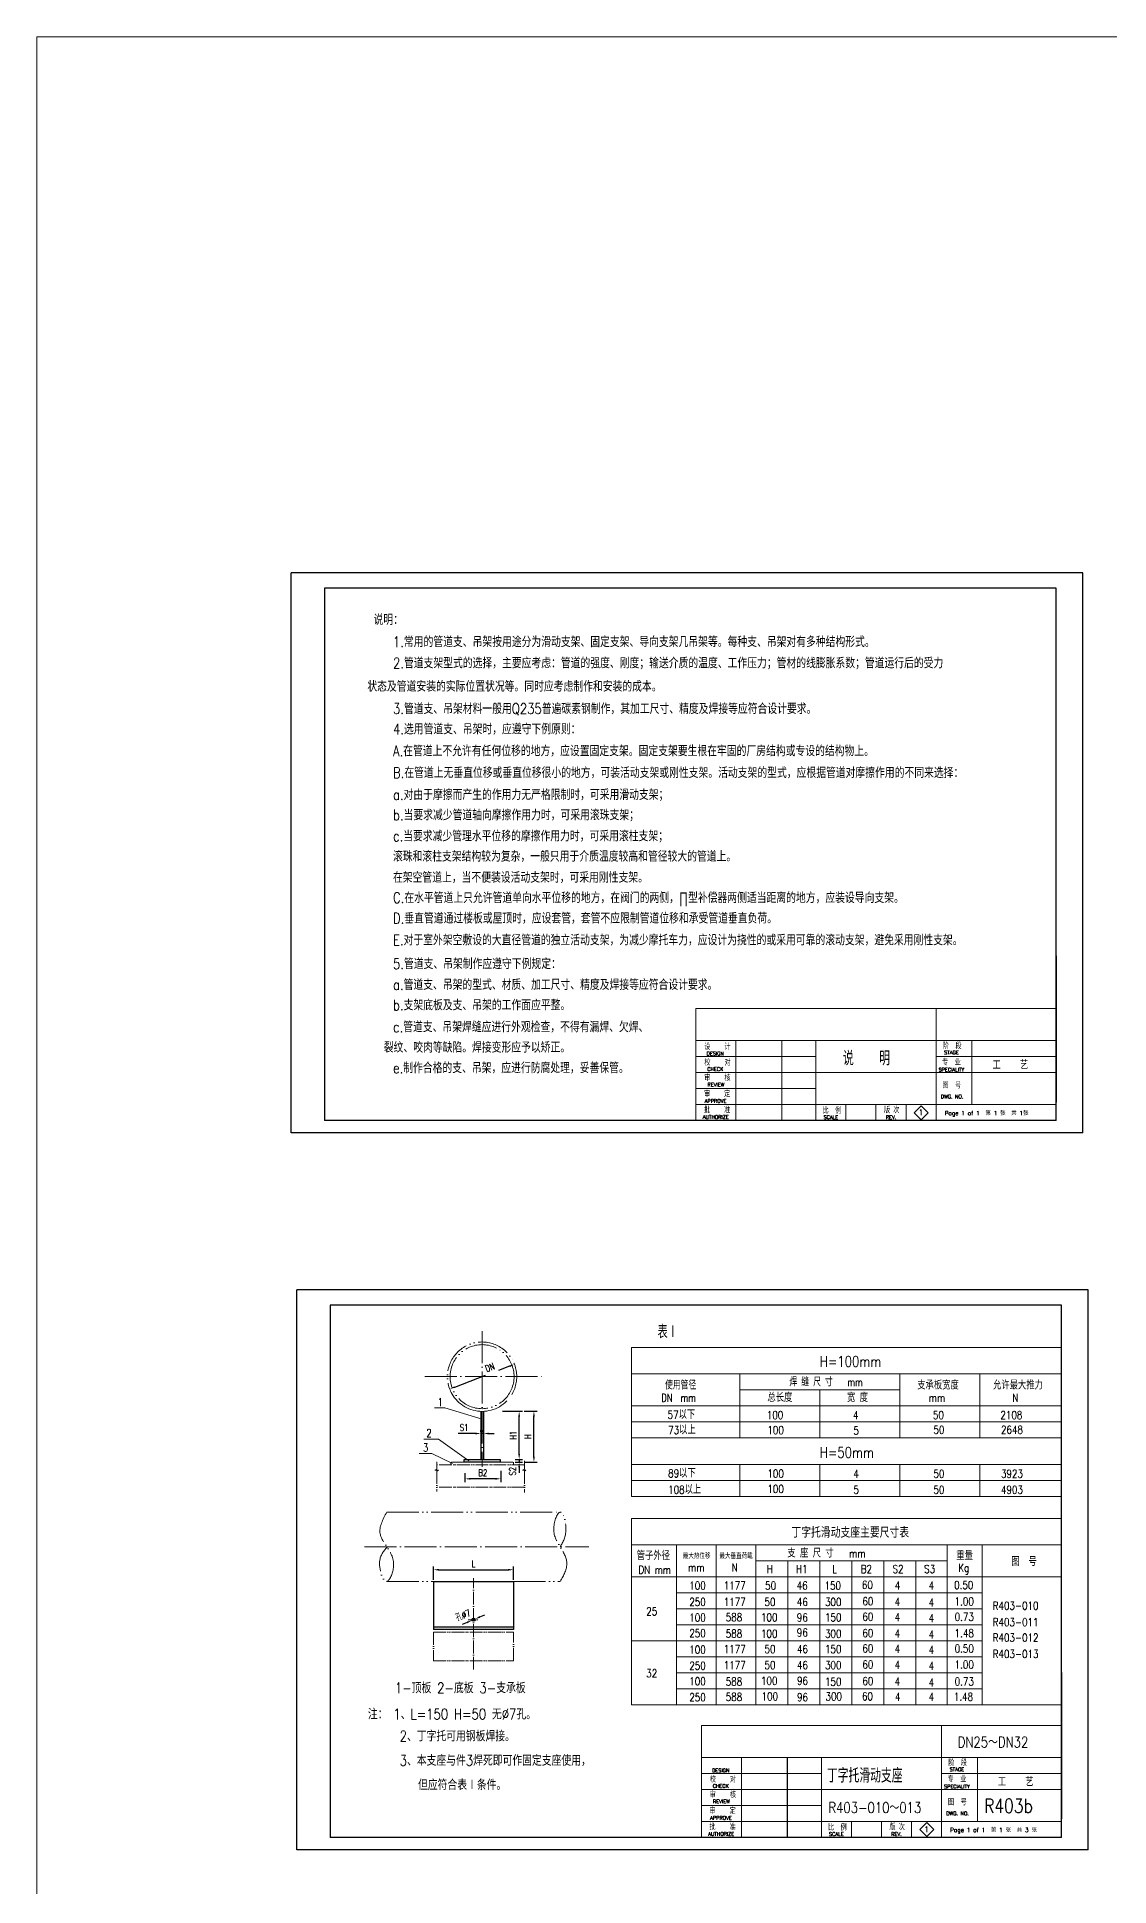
# Model space of a CAD drawing. Header units: millimetres. Extents: x 1954 to 4851, y 1164 to 2522.
# Drawn here: x 1954 to 2357, y 1828 to 2522 of the extents above; entities that cross this region are included whole.
import ezdxf
from ezdxf.enums import TextEntityAlignment as Align

# ---------------------------------------------------------------- set-up
doc = ezdxf.new("R2010")
doc.units = ezdxf.units.MM
doc.linetypes.add('ACAD_ISO04W100', pattern=[30, 24, -3, 0, -3])
doc.linetypes.add('ACAD_ISO05W100', pattern=[33, 24, -3, 0, -3, 0, -3])
for name, color, linetype in [('11', 7, 'Continuous'), ('5', 2, 'Continuous'), ('LAYER1', 7, 'Continuous'), ('R', 7, 'Continuous'), ('TK2', 5, 'Continuous'), ('TQ', 6, 'Continuous')]:
    doc.layers.add(name, color=color, linetype=linetype)
doc.styles.add('HZDX', font='romans.shx', dxfattribs={"width": 0.75, "bigfont": 'HZDX.shx'})
doc.styles.add('STK', font='romand', dxfattribs={"width": 0.9, "bigfont": 'stk'})
doc.dimstyles.new('ISO-25', dxfattribs={"dimtxt": 2.5, "dimasz": 2, "dimexe": 1.25, "dimexo": 0.625, "dimgap": 1, "dimtad": 1, "dimdsep": 46, "dimtxsty": 'HZDX', "dimcen": 2.5, "dimadec": 0, "dimazin": 0, "dimtfac": 1, "dimtmove": 0, "dimatfit": 3, "dimfxl": 1, "dimarcsym": 0})

# ---------------------------------------------------------------- blocks, each defined once
blk = doc.blocks.new('*D46')
at = {"layer": 'DEFPOINTS', "color": 0, "lineweight": 13}
for p in [(2120.76, 1997.91), (2120.76, 1997.91), (2121.76, 1997.91)]:
    blk.add_point(p, dxfattribs=at)
at = {"layer": 'R', "color": 0, "lineweight": -2}
for p, q in [((2118.76, 1997.91), (2112.26, 1997.91)), ((2120.76, 1998.53), (2120.76, 1999.16)), ((2121.76, 1997.91), (2120.76, 1997.91)), ((2121.76, 1998.53), (2121.76, 1999.16)), ((2123.76, 1997.91), (2125.76, 1997.91))]:
    blk.add_line(p, q, dxfattribs=at)
at = {"layer": 'R', "color": 0, "lineweight": 13}
for points in [[(2118.76, 1998.24), (2118.76, 1997.57), (2120.76, 1997.91)], [(2123.76, 1998.24), (2123.76, 1997.57), (2121.76, 1997.91)]]:
    blk.add_solid(points, dxfattribs=at)
at = {"layer": 'R', "color": 0, "lineweight": 13, "insert": (2114.51, 2000.16), "char_height": 2.5, "attachment_point": 5, "style": 'HZDX'}
blk.add_mtext('S1', dxfattribs=at)
blk = doc.blocks.new('*D45')
at = {"layer": 'DEFPOINTS', "color": 0, "lineweight": 13}
for p in [(2114.85, 1983.66), (2128.26, 1984.5), (2114.85, 1980.93)]:
    blk.add_point(p, dxfattribs=at)
at = {"layer": 'R', "color": 0, "lineweight": -2}
for p, q in [((2114.85, 1983.04), (2114.85, 1979.68)), ((2128.26, 1983.88), (2128.26, 1979.68)), ((2126.26, 1980.93), (2116.85, 1980.93))]:
    blk.add_line(p, q, dxfattribs=at)
at = {"layer": 'R', "color": 0, "lineweight": 13}
for points in [[(2116.85, 1981.26), (2116.85, 1980.6), (2114.85, 1980.93)], [(2126.26, 1981.26), (2126.26, 1980.6), (2128.26, 1980.93)]]:
    blk.add_solid(points, dxfattribs=at)
at = {"layer": 'R', "color": 0, "lineweight": 13, "insert": (2121.56, 1983.18), "char_height": 2.5, "attachment_point": 5, "style": 'HZDX'}
blk.add_mtext('B2', dxfattribs=at)
blk = doc.blocks.new('*D44')
at = {"layer": 'DEFPOINTS', "color": 0, "lineweight": 13}
for p in [(2133.42, 2023.83), (2109.11, 2014.63)]:
    blk.add_point(p, dxfattribs=at)
at = {"layer": 'R', "color": 0, "lineweight": -2}
for p, q in [((2110.98, 2015.34), (2122.58, 2019.73)), ((2131.55, 2023.12), (2127.38, 2021.54))]:
    blk.add_line(p, q, dxfattribs=at)
at = {"layer": 'R', "color": 0, "lineweight": 13}
for points in [[(2131.44, 2023.43), (2131.67, 2022.81), (2133.42, 2023.83)], [(2110.86, 2015.65), (2111.09, 2015.03), (2109.11, 2014.63)]]:
    blk.add_solid(points, dxfattribs=at)
at = {"layer": 'R', "color": 0, "lineweight": 13, "insert": (2124.2, 2022.69), "char_height": 2.5, "attachment_point": 5, "rotation": 20.71819, "style": 'HZDX'}
blk.add_mtext('DN', dxfattribs=at)
blk = doc.blocks.new('*D47')
at = {"layer": 'DEFPOINTS', "color": 0, "lineweight": 13}
for p in [(2133, 1988.23), (2133, 1987.23), (2135.18, 1987.23)]:
    blk.add_point(p, dxfattribs=at)
at = {"layer": 'R', "color": 0, "lineweight": -2}
for p, q in [((2135.18, 1990.23), (2135.18, 1992.23)), ((2133.62, 1988.23), (2136.43, 1988.23)), ((2133.62, 1987.23), (2136.43, 1987.23)), ((2135.18, 1988.23), (2135.18, 1987.23)), ((2135.18, 1985.23), (2135.18, 1983.23))]:
    blk.add_line(p, q, dxfattribs=at)
at = {"layer": 'R', "color": 0, "lineweight": 13}
for points in [[(2134.84, 1990.23), (2135.51, 1990.23), (2135.18, 1988.23)], [(2134.84, 1985.23), (2135.51, 1985.23), (2135.18, 1987.23)]]:
    blk.add_solid(points, dxfattribs=at)
at = {"layer": 'R', "color": 0, "lineweight": 13, "insert": (2132.69, 1983.76), "char_height": 2.5, "attachment_point": 5, "rotation": 90, "style": 'HZDX'}
blk.add_mtext('S2', dxfattribs=at)
blk = doc.blocks.new('*D48')
at = {"layer": 'DEFPOINTS', "color": 0, "lineweight": 13}
for p in [(2128.31, 2006.24), (2135.18, 2006.24), (2133, 1988.23)]:
    blk.add_point(p, dxfattribs=at)
at = {"layer": 'R', "color": 0, "lineweight": -2}
for p, q in [((2128.93, 2006.24), (2136.43, 2006.24)), ((2135.18, 1990.23), (2135.18, 2004.24)), ((2133.62, 1988.23), (2136.43, 1988.23))]:
    blk.add_line(p, q, dxfattribs=at)
at = {"layer": 'R', "color": 0, "lineweight": 13}
for points in [[(2134.84, 2004.24), (2135.51, 2004.24), (2135.18, 2006.24)], [(2134.84, 1990.23), (2135.51, 1990.23), (2135.18, 1988.23)]]:
    blk.add_solid(points, dxfattribs=at)
at = {"layer": 'R', "color": 0, "lineweight": 13, "insert": (2132.93, 1997.24), "char_height": 2.5, "attachment_point": 5, "rotation": 90, "style": 'HZDX'}
blk.add_mtext('H1', dxfattribs=at)
blk = doc.blocks.new('*D49')
at = {"layer": 'DEFPOINTS', "color": 0, "lineweight": 13}
for p in [(2136.43, 2006.24), (2140.72, 2006.24), (2136.43, 1987.23)]:
    blk.add_point(p, dxfattribs=at)
at = {"layer": 'R', "color": 0, "lineweight": -2}
for p, q in [((2137.05, 2006.24), (2141.97, 2006.24)), ((2140.72, 1989.23), (2140.72, 2004.24)), ((2137.05, 1987.23), (2141.97, 1987.23))]:
    blk.add_line(p, q, dxfattribs=at)
at = {"layer": 'R', "color": 0, "lineweight": 13}
for points in [[(2140.38, 2004.24), (2141.05, 2004.24), (2140.72, 2006.24)], [(2140.38, 1989.23), (2141.05, 1989.23), (2140.72, 1987.23)]]:
    blk.add_solid(points, dxfattribs=at)
at = {"layer": 'R', "color": 0, "lineweight": 13, "insert": (2138.47, 1996.74), "char_height": 2.5, "attachment_point": 5, "rotation": 90, "style": 'HZDX'}
blk.add_mtext('H', dxfattribs=at)
blk = doc.blocks.new('*D50')
at = {"layer": 'DEFPOINTS', "color": 0, "lineweight": 13}
for p in [(2103.05, 1942.44), (2133.05, 1946.83), (2133.05, 1942.44)]:
    blk.add_point(p, dxfattribs=at)
at = {"layer": 'R', "color": 0, "lineweight": -2}
for p, q in [((2103.05, 1943.06), (2103.05, 1948.08)), ((2105.05, 1946.83), (2131.05, 1946.83)), ((2133.05, 1943.06), (2133.05, 1948.08))]:
    blk.add_line(p, q, dxfattribs=at)
at = {"layer": 'R', "color": 0, "lineweight": 13}
for points in [[(2105.05, 1947.16), (2105.05, 1946.5), (2103.05, 1946.83)], [(2131.05, 1947.16), (2131.05, 1946.5), (2133.05, 1946.83)]]:
    blk.add_solid(points, dxfattribs=at)
at = {"layer": 'R', "color": 0, "lineweight": 13, "insert": (2118.05, 1949.08), "char_height": 2.5, "attachment_point": 5, "style": 'HZDX'}
blk.add_mtext('L', dxfattribs=at)
blk = doc.blocks.new('*D51')
at = {"layer": 'DEFPOINTS', "color": 0, "lineweight": 13}
for p in [(2117.5, 1927.87), (2118.6, 1928.34)]:
    blk.add_point(p, dxfattribs=at)
at = {"layer": 'R', "color": 0, "lineweight": -2}
for p, q in [((2117.5, 1927.87), (2118.6, 1928.34)), ((2120.44, 1929.13), (2122.28, 1929.92)), ((2115.66, 1927.08), (2113.82, 1926.3))]:
    blk.add_line(p, q, dxfattribs=at)
at = {"layer": 'R', "color": 0, "lineweight": 13}
for points in [[(2115.53, 1927.39), (2115.79, 1926.78), (2117.5, 1927.87)], [(2120.31, 1929.44), (2120.57, 1928.82), (2118.6, 1928.34)]]:
    blk.add_solid(points, dxfattribs=at)
at = {"layer": 'R', "color": 0, "lineweight": 13, "insert": (2114.12, 1929.7), "char_height": 2.5, "attachment_point": 5, "rotation": 23.14867, "style": 'HZDX'}
blk.add_mtext('孔%%C7', dxfattribs=at)

msp = doc.modelspace()

# ---------------------------------------------------------------- linework, layer by layer
at = {"layer": '5', "lineweight": 18}
for p, q in [((2201.518, 2157.296, 3.698), (2201.51, 2115.255, 3.698)), ((2336.651, 2157.296, 3.698), (2201.518, 2157.296, 3.698)), ((2203.566, 1888.491, 3.698), (2203.559, 1846.45, 3.698)), ((2338.699, 1888.491, 3.698), (2203.566, 1888.491, 3.698))]:
    msp.add_line(p, q, dxfattribs=at)
at = {"layer": 'LAYER1'}
for p, q in [((2336.651, 2177.056, 3.698), (2336.651, 2122.207, 3.698)), ((2336.651, 2115.255, 3.698), (2186.103, 2115.255, 3.698)), ((2338.699, 1908.251, 3.698), (2338.699, 1853.402, 3.698)), ((2235.848, 1846.45, 3.698), (2235.848, 1876.479, 3.698)), ((2338.699, 1846.45, 3.698), (2188.152, 1846.45, 3.698))]:
    msp.add_line(p, q, dxfattribs=at)
at = {"layer": 'LAYER1', "lineweight": 18}
for p, q in [((2216.533, 2115.255, 3.698), (2216.533, 2145.284, 3.698)), ((2233.8, 2115.255, 3.698), (2233.8, 2145.284, 3.698)), ((2305.059, 2121.26, 3.698), (2305.059, 2145.284, 3.698)), ((2336.651, 2139.278, 3.698), (2291.604, 2139.278, 3.698)), ((2311.126, 2133.272, 3.698), (2201.513, 2133.272, 3.698)), ((2336.651, 2133.272, 3.698), (2311.126, 2133.272, 3.698)), ((2246.558, 2127.266, 3.698), (2201.512, 2127.266, 3.698)), ((2311.126, 2121.26, 3.698), (2201.511, 2121.26, 3.698)), ((2257.817, 2115.255, 3.698), (2257.817, 2121.26, 3.698)), ((2269.078, 2115.255, 3.698), (2269.078, 2121.26, 3.698)), ((2280.339, 2115.255, 3.698), (2280.339, 2121.26, 3.698)), ((2286.084, 2120.821, 3.698), (2283.456, 2118.193, 3.698)), ((2283.456, 2118.193, 3.698), (2286.084, 2115.566, 3.698)), ((2288.711, 2118.193, 3.698), (2286.084, 2120.821, 3.698)), ((2286.084, 2115.566, 3.698), (2288.711, 2118.193, 3.698)), ((2336.651, 2121.26, 3.698), (2311.126, 2121.26, 3.698)), ((2218.581, 1846.45, 3.698), (2218.581, 1876.479, 3.698)), ((2307.107, 1852.456, 3.698), (2307.107, 1876.479, 3.698)), ((2338.699, 1870.473, 3.698), (2293.653, 1870.473, 3.698)), ((2248.606, 1858.462, 3.698), (2203.561, 1858.462, 3.698)), ((2313.174, 1864.467, 3.698), (2203.562, 1864.467, 3.698)), ((2338.699, 1864.467, 3.698), (2313.174, 1864.467, 3.698)), ((2313.174, 1852.456, 3.698), (2203.56, 1852.456, 3.698)), ((2259.865, 1846.45, 3.698), (2259.865, 1852.456, 3.698)), ((2271.126, 1846.45, 3.698), (2271.126, 1852.456, 3.698)), ((2282.387, 1846.45, 3.698), (2282.387, 1852.456, 3.698)), ((2288.132, 1852.016, 3.698), (2285.505, 1849.388, 3.698)), ((2290.76, 1849.388, 3.698), (2288.132, 1852.016, 3.698)), ((2338.699, 1852.456, 3.698), (2313.174, 1852.456, 3.698)), ((2285.505, 1849.388, 3.698), (2288.132, 1846.761, 3.698)), ((2288.132, 1846.761, 3.698), (2290.76, 1849.388, 3.698))]:
    msp.add_line(p, q, dxfattribs=at)
at = {"layer": 'R', "linetype": 'ACAD_ISO04W100', "lineweight": 13, "ltscale": 0.5}
for p, q in [((2121.265, 2036.315), (2121.265, 1985.464)), ((2099.844, 2019.23), (2144.813, 2019.23)), ((2077.093, 1955.437), (2161.32, 1955.437))]:
    msp.add_line(p, q, dxfattribs=at)
at = {"layer": 'R', "color": 4, "lineweight": 13}
for p, q in [((2177.34, 2020.337, 2.678), (2177.34, 2030.205, 3.698)), ((2177.34, 2030.205, 3.698), (2338.699, 2030.205, 3.698)), ((2177.34, 2020.337, 2.678), (2338.699, 2020.337, 3.698)), ((2177.34, 2020.337, 2.678), (2338.699, 2020.337, 3.698)), ((2177.34, 2020.337, 2.678), (2177.346, 1974.337, 2.678)), ((2177.34, 2008.337, 2.678), (2338.699, 2008.337, 3.698)), ((2177.34, 2002.337, 2.678), (2338.699, 2002.337, 3.698)), ((2177.34, 1996.337, 2.678), (2338.699, 1996.337, 3.698)), ((2177.34, 1986.337, 2.678), (2338.699, 1986.337, 3.698)), ((2177.34, 1980.337, 2.678), (2338.699, 1980.337, 3.698)), ((2177.34, 1974.337, 2.678), (2338.699, 1974.337, 3.698)), ((2177.34, 1896.129, 2.678), (2177.34, 1965.996, 3.698)), ((2177.34, 1965.996, 3.698), (2338.699, 1965.996, 3.698)), ((2177.34, 1956.129, 2.678), (2338.699, 1956.129, 3.698)), ((2177.34, 1944.129, 2.678), (2338.699, 1944.129, 3.698)), ((2177.34, 1920.126, 3.028), (2308.928, 1920.128, 3.574)), ((2177.34, 1896.129, 2.678), (2338.699, 1896.129, 3.698)), ((2177.34, 1896.129, 2.678), (2338.699, 1896.129, 3.698))]:
    msp.add_line(p, q, dxfattribs=at)
at = {"layer": 'R', "lineweight": 13}
for p, q in [((2218.028, 1996.337, 2.929), (2218.029, 2020.337, 2.8)), ((2278.018, 1996.337, 3.314), (2278.03, 2020.337, 3.314)), ((2308.026, 1996.337, 3.504), (2308.026, 2020.337, 3.504)), ((2218.029, 2014.337, 2.8), (2248.028, 2014.337, 3.044)), ((2248.028, 2014.337, 3.044), (2248.027, 1996.337, 3.111)), ((2248.028, 2014.337, 3.044), (2278.027, 2014.337, 3.261)), ((2103.405, 2007.602), (2107.32, 2007.602)), ((2107.32, 2007.602), (2121.265, 2003.235)), ((2102.39, 1990.428), (2097.62, 1990.428)), ((2104.898, 1995.761), (2099.391, 1995.761)), ((2110.124, 1986.696), (2102.39, 1990.428)), ((2116.311, 1987.627), (2104.898, 1995.761)), ((2218.028, 1986.337, 2.935), (2218.028, 1974.337, 2.935)), ((2248.027, 1986.337, 3.125), (2248.027, 1974.337, 3.125)), ((2278.006, 1974.337, 3.314), (2278.006, 1986.337, 3.314)), ((2308.026, 1974.337, 3.504), (2308.026, 1986.337, 3.504)), ((2194.262, 1896.129, 2.8), (2194.262, 1956.129, 2.8)), ((2209.123, 1956.129, 2.879), (2209.123, 1896.129, 2.806)), ((2223.983, 1956.129, 2.973), (2223.983, 1896.129, 2.952)), ((2295.79, 1956.129, 3.408), (2295.79, 1896.129, 3.408)), ((2308.928, 1956.129, 3.484), (2308.928, 1896.129, 3.484)), ((2223.984, 1950.129, 2.811), (2295.79, 1950.129, 3.408)), ((2235.984, 1950.129, 2.811), (2235.983, 1896.129, 3.028)), ((2247.984, 1950.129, 2.811), (2247.982, 1896.129, 3.104)), ((2259.984, 1950.129, 2.811), (2259.982, 1896.129, 3.18)), ((2271.984, 1950.129, 2.811), (2271.981, 1896.129, 3.256)), ((2283.984, 1950.129, 2.811), (2283.981, 1896.129, 3.332)), ((2194.262, 1938.129, 2.785), (2308.928, 1938.129, 3.51)), ((2194.262, 1932.129, 2.785), (2308.928, 1932.129, 3.51)), ((2194.262, 1926.129, 2.785), (2308.928, 1926.129, 3.51)), ((2194.262, 1914.129, 2.785), (2308.928, 1914.129, 3.51)), ((2194.262, 1908.129, 2.785), (2308.928, 1908.129, 3.51)), ((2194.262, 1902.129, 2.8), (2308.928, 1902.129, 3.513))]:
    msp.add_line(p, q, dxfattribs=at)
at = {"layer": 'R', "color": 3}
for p, q in [((2120.765, 2006.24), (2120.765, 1988.23)), ((2121.765, 2006.24), (2121.765, 1988.23)), ((2114.533, 1988.23), (2127.997, 1988.23)), ((2114.533, 1987.23), (2114.533, 1988.23)), ((2127.997, 1987.23), (2114.533, 1987.23)), ((2127.997, 1988.23), (2127.997, 1987.23)), ((2103.048, 1942.437), (2103.048, 1924.437)), ((2103.048, 1942.437), (2133.048, 1942.437)), ((2133.048, 1942.437), (2133.048, 1924.437)), ((2103.048, 1925.437), (2133.048, 1925.437)), ((2133.048, 1924.437), (2103.048, 1924.437))]:
    msp.add_line(p, q, dxfattribs=at)
at = {"layer": 'R', "linetype": 'ACAD_ISO05W100', "lineweight": 13, "ltscale": 0.2}
for p, q in [((2104.293, 1984.548), (2103.563, 1984.127)), ((2103.563, 1984.127), (2104.879, 1984.127)), ((2104.293, 1987.311), (2104.293, 1984.548)), ((2137.145, 1986.23), (2104.293, 1986.23)), ((2104.879, 1984.127), (2104.293, 1983.788)), ((2104.293, 1983.788), (2104.293, 1976.226)), ((2114.533, 1987.23), (2109.533, 1987.23)), ((2109.533, 1986.23), (2109.533, 1987.23)), ((2127.997, 1987.23), (2132.997, 1987.23)), ((2132.997, 1987.23), (2132.997, 1986.23)), ((2137.145, 1984.548), (2136.416, 1984.127)), ((2136.416, 1984.127), (2137.731, 1984.127)), ((2137.145, 1987.718), (2137.145, 1984.548)), ((2137.731, 1984.127), (2137.145, 1983.788)), ((2137.145, 1983.788), (2137.145, 1975.855)), ((2137.145, 1977.836), (2104.293, 1977.836)), ((2103.048, 1923.437), (2133.048, 1923.437)), ((2103.048, 1923.437), (2103.048, 1912.694)), ((2133.048, 1912.694), (2133.048, 1923.437)), ((2103.048, 1912.694), (2133.048, 1912.694))]:
    msp.add_line(p, q, dxfattribs=at)
at = {"layer": 'R', "linetype": 'ACAD_ISO05W100', "lineweight": 13, "ltscale": 0.5}
for p, q in [((2085.505, 1968.437), (2150.633, 1968.437)), ((2085.505, 1942.437), (2103.048, 1942.437)), ((2133.048, 1942.437), (2150.591, 1942.437))]:
    msp.add_line(p, q, dxfattribs=at)
at = {"layer": 'R', "linetype": 'ACAD_ISO04W100', "lineweight": 13, "ltscale": 0.2}
msp.add_line((2118.048, 1909.374), (2118.048, 1943.723), dxfattribs=at)
at = {"layer": 'R', "linetype": 'ACAD_ISO04W100', "lineweight": 13, "ltscale": 0.1}
msp.add_line((2116.048, 1928.107), (2119.71, 1928.107), dxfattribs=at)
at = {"layer": 'R', "lineweight": 13}
msp.add_lwpolyline([(1954.235, 2521.564), (3846.243, 2521.564), (3846.243, 1164.128), (1954.235, 1164.128)], close=True, dxfattribs=at)
at = {"layer": 'R', "linetype": 'ACAD_ISO05W100', "lineweight": 13, "ltscale": 0.5}
msp.add_circle((2121.265, 2019.23), 12, dxfattribs=at)
at = {"layer": 'R', "color": 4}
msp.add_circle((2118.048, 1928.107), 0.6, dxfattribs=at)
at = {"layer": 'R', "linetype": 'ACAD_ISO05W100', "lineweight": 13, "ltscale": 0.5}
msp.add_arc((2121.265, 2019.23), 13, 330, 210, dxfattribs=at)
at = {"layer": 'R', "linetype": 'ACAD_ISO05W100', "lineweight": 13}
msp.add_arc((2121.265, 2019.23), 13, 210, 330, dxfattribs=at)
at = {"layer": 'R', "linetype": 'ACAD_ISO05W100', "lineweight": 13, "ltscale": 0.5}
for points in [[(2085.505, 1968.437), (2083.017, 1960.29), (2085.505, 1955.437), (2088.003, 1947.662), (2085.505, 1942.437), (2082.901, 1950.443), (2085.784, 1955.437)], [(2150.591, 1942.437), (2153.071, 1949.403), (2150.591, 1955.393), (2148.163, 1962.596), (2150.591, 1968.437), (2152.72, 1961.896), (2150.591, 1955.437)]]:
    msp.add_spline(points, degree=3, dxfattribs=at)
at = {"layer": 'TK2', "color": 7, "lineweight": 18}
for p, q in [((2291.607, 2157.296, 3.698), (2291.6, 2115.239, 3.698)), ((2336.651, 2145.284, 3.698), (2201.518, 2145.284, 3.698)), ((2246.561, 2145.284, 3.698), (2246.556, 2115.247, 3.698)), ((2246.56, 2139.278, 3.698), (2201.514, 2139.278, 3.698)), ((2293.656, 1888.491, 3.698), (2293.648, 1846.434, 3.698)), ((2338.699, 1876.479, 3.698), (2203.566, 1876.479, 3.698)), ((2248.609, 1876.479, 3.698), (2248.604, 1846.442, 3.698)), ((2248.608, 1870.473, 3.698), (2203.563, 1870.473, 3.698))]:
    msp.add_line(p, q, dxfattribs=at)
at = {"layer": 'TQ', "color": 3}
for p, q in [((2049.651, 2110.62, 3.698), (2049.651, 2320.62, 3.698)), ((2346.651, 2320.62, 3.698), (2049.651, 2320.62, 3.698)), ((2346.651, 2110.62, 3.698), (2346.651, 2320.62, 3.698)), ((2346.651, 2110.62, 3.698), (2049.651, 2110.62, 3.698)), ((2348.699, 2051.815, 3.698), (2051.699, 2051.815, 3.698)), ((2051.699, 1841.815, 3.698), (2051.699, 2051.815, 3.698)), ((2348.699, 1841.815, 3.698), (2348.699, 2051.815, 3.698)), ((2348.699, 1841.815, 3.698), (2051.699, 1841.815, 3.698))]:
    msp.add_line(p, q, dxfattribs=at)
at = {"layer": 'TQ'}
for p, q in [((2062.151, 2314.846, 3.698), (2062.151, 2115.255, 3.698)), ((2336.651, 2314.846, 3.698), (2062.151, 2314.846, 3.698)), ((2338.699, 2046.041, 3.698), (2064.199, 2046.041, 3.698)), ((2064.199, 2046.041, 3.698), (2064.199, 1846.45, 3.698))]:
    msp.add_line(p, q, dxfattribs=at)
at = {"layer": 'TQ', "color": 6}
for p, q in [((2336.651, 2115.255, 3.698), (2336.651, 2314.846, 3.698)), ((2336.651, 2115.255, 3.698), (2062.151, 2115.255, 3.698)), ((2338.699, 1846.45, 3.698), (2338.699, 2046.041, 3.698)), ((2338.699, 1846.45, 3.698), (2064.199, 1846.45, 3.698))]:
    msp.add_line(p, q, dxfattribs=at)

# ---------------------------------------------------------------- texts
at = {"layer": '11', "lineweight": 18, "style": 'HZDX', "width": 0.8}
for s, p in [('设    计', (2204.607, 2141.802, 3.698)), ('阶  段', (2294.141, 2142.12, 3.698)), ('校    对', (2204.673, 2135.902, 3.698)), ('专  业', (2293.899, 2135.975, 3.698)), ('审    核', (2204.626, 2130.108, 3.698)), ('图  号', (2294.023, 2127.321, 3.698)), ('审    定', (2204.521, 2124.102, 3.698)), ('批    准', (2204.521, 2118.096, 3.698)), ('比  例 ', (2249.015, 2117.882, 3.698)), ('版 次', (2272.063, 2118.062, 3.698)), ('阶  段', (2296.189, 1873.315, 3.698)), ('校    对', (2206.721, 1867.097, 3.698)), ('专  业', (2295.947, 1867.17, 3.698)), ('审    核', (2206.675, 1861.304, 3.698)), ('图  号', (2296.072, 1858.516, 3.698)), ('批    准', (2206.569, 1849.291, 3.698)), ('审    定', (2206.569, 1855.297, 3.698)), ('比  例 ', (2251.063, 1849.077, 3.698)), ('版 次', (2274.111, 1849.257, 3.698))]:
    msp.add_text(s, height=2.2105, dxfattribs=at).set_placement(p)
at = {"layer": '11', "lineweight": 18, "style": 'HZDX'}
for s, height, p in [('DESIGN', 1.3555, (2205.532, 2139.708, 3.698)), ('STAGE', 1.3555, (2294.671, 2140.098, 3.698)), ('CHECK', 1.3555, (2205.763, 2133.869, 3.698)), ('REVIEW', 1.3555, (2205.857, 2128.076, 3.698)), ('SPECIALITY', 1.3555, (2292.567, 2133.676, 3.698)), ('APPROVE', 1.3555, (2204.801, 2121.906, 3.698)), ('DWG. NO.', 1.3555, (2293.393, 2123.588, 3.698)), ('AUTHORIZE', 1.3555, (2204.066, 2115.9, 3.698)), ('SCALE', 1.3555, (2249.402, 2115.822, 3.698)), ('REV.', 1.3555, (2272.754, 2115.836, 3.698)), ('Page 1 of 1  第 1 张  共 1张', 1.564, (2294.865, 2117.266, 3.698)), ('DESIGN', 1.3555, (2207.581, 1870.903, 3.698)), ('STAGE', 1.3555, (2296.719, 1871.293, 3.698)), ('CHECK', 1.3555, (2207.811, 1865.064, 3.698)), ('SPECIALITY', 1.3555, (2294.615, 1864.871, 3.698)), ('REVIEW', 1.3555, (2207.906, 1859.271, 3.698)), ('APPROVE', 1.3555, (2206.85, 1853.101, 3.698)), ('DWG. NO.', 1.3555, (2295.441, 1854.783, 3.698)), ('AUTHORIZE', 1.3555, (2206.114, 1847.095, 3.698)), ('SCALE', 1.3555, (2251.451, 1847.017, 3.698)), ('REV.', 1.3555, (2274.803, 1847.031, 3.698)), ('Page 1 of 1  第 1 张  共 3 张', 1.564, (2296.914, 1848.462, 3.698))]:
    msp.add_text(s, height=height, dxfattribs=at).set_placement(p)
at = {"layer": '11', "lineweight": 18, "style": 'STK', "width": 0.9}
for p in [(2285.99, 2118.35, 3.698), (2288.038, 1849.545, 3.698)]:
    msp.add_text('1', height=2.106, dxfattribs=at).set_placement(p, align=Align.MIDDLE)
at = {"layer": 'LAYER1', "lineweight": 18, "style": 'HZDX', "width": 0.8}
for p in [(2312.784, 2134.498, 3.698), (2314.832, 1865.693, 3.698)]:
    msp.add_text('工    艺', height=3, dxfattribs=at).set_placement(p)
at = {"layer": 'R', "lineweight": 18, "style": 'HZDX'}
for s, height, width, p in [('说明：', 4, 0.8, (2080.548, 2301.093)), ('1.常用的管道支、吊架按用途分为滑动支架、固定支架、导向支架几吊架等。每种支、吊架对有多种结构形式。', 4, 0.8, (2087.829, 2292.775)), ('2.管道支架型式的选择，主要应考虑：管道的强度、刚度；输送介质的温度、工作压力；管材的线膨胀系数；管道运行后的受力', 4, 0.8, (2087.829, 2284.826)), ('状态及管道安装的实际位置状况等。同时应考虑制作和安装的成本。', 4, 0.8, (2078.222, 2276.064)), ('3.管道支、吊架材料一般用Q235普遍碳素钢制作，其加工尺寸、精度及焊接等应符合设计要求。', 4, 0.8, (2087.829, 2267.706)), ('4.选用管道支、吊架时，应遵守下例原则：', 4, 0.8, (2087.829, 2260.064)), ('A.在管道上不允许有任何位移的地方，应设置固定支架。固定支架要生根在牢固的厂房结构或专设的结构物上。', 4, 0.8, (2087.829, 2251.873)), ('B.在管道上无垂直位移或垂直位移很小的地方，可装活动支架或刚性支架。活动支架的型式，应根据管道对摩擦作用的不同来选择：', 4, 0.8, (2087.829, 2243.703)), ('a.对由于摩擦而产生的作用力无严格限制时，可采用滑动支架；', 4, 0.8, (2087.829, 2235.467)), ('b.当要求减少管道轴向摩擦作用力时，可采用滚珠支架；', 4, 0.8, (2087.829, 2227.848)), ('c.当要求减少管理水平位移的摩擦作用力时，可采用滚柱支架；', 4, 0.8, (2087.829, 2219.947)), ('滚珠和滚柱支架结构较为复杂，一般只用于介质温度较高和管径较大的管道上。', 4, 0.8, (2087.829, 2212.328)), ('在架空管道上，当不便装设活动支架时，可采用刚性支架。', 4, 0.8, (2087.829, 2204.427)), ('C.在水平管道上只允许管道单向水平位移的地方，在阀门的两侧，∏型补偿器两侧适当距离的地方，应装设导向支架。', 4, 0.8, (2087.829, 2196.808)), ('D.垂直管道通过楼板或屋顶时，应设套管，套管不应限制管道位移和承受管道垂直负荷。', 4, 0.8, (2087.829, 2189.13)), ('E.对于室外架空敷设的大直径管道的独立活动支架，为减少摩托车力，应设计为挠性的或采用可靠的滚动支架，避免采用刚性支架。', 4, 0.8, (2087.829, 2180.956)), ('5.管道支、吊架制作应遵守下例规定：', 4, 0.8, (2087.829, 2172.047)), ('a.管道支、吊架的型式、材质、加工尺寸、精度及焊接等应符合设计要求。', 4, 0.8, (2087.829, 2164.228)), ('b.支架底板及支、吊架的工作面应平整。', 4, 0.8, (2087.829, 2156.563)), ('c.管道支、吊架焊缝应进行外观检查，不得有漏焊、欠焊、', 4, 0.8, (2087.829, 2148.387)), ('裂纹、咬肉等缺陷。焊接变形应予以矫正。', 4, 0.8, (2084.387, 2140.722)), ('e.制作合格的支、吊架，应进行防腐处理，妥善保管。', 4, 0.8, (2087.829, 2133.017)), ('说   明', 5.3377, 0.8, (2256.679, 2135.968, 3.698)), ('表Ⅰ', 5, 0.8, (2187.118, 2033.561, 3.188)), ('H=100mm', 4, 0.8, (2248.005, 2022.929, 3.188)), ('使用管径', 3, 0.75, (2189.944, 2014.468, 6.052)), ('焊 缝 尺 寸   mm', 3, 0.75, (2236.573, 2015.668, 6.052)), ('支承板宽度', 3, 0.8, (2284.557, 2014.468, 6.052)), ('允许最大推力', 3, 0.8, (2312.984, 2014.468, 6.052)), ('DN  mm', 3, 0.75, (2188.523, 2009.804, 3.008)), ('总长度', 3, 0.8, (2228.326, 2009.804, 3.008)), ('宽 度', 3, 0.8, (2258.191, 2009.804, 3.008)), ('mm', 3, 0.8, (2288.867, 2009.804, 3.008)), ('N', 3, 0.8, (2320.244, 2009.804, 3.008)), ('57以下', 3, 0.8, (2190.884, 2003.436, 3.008)), ('100', 3, 0.8, (2228.12, 2003.333, 3.008)), ('4', 3, 0.8, (2260.405, 2003.292, 3.008)), ('50', 3, 0.8, (2290.436, 2003.333, 3.008)), ('2108', 3, 0.8, (2315.77, 2003.333, 3.008)), ('73以上', 3, 0.8, (2191.09, 1997.729, 3.008)), ('100', 3, 0.8, (2228.326, 1997.698, 3.008)), ('5', 3, 0.8, (2260.61, 1997.526, 3.008)), ('50', 3, 0.8, (2290.641, 1997.828, 3.008)), ('2648', 3, 0.8, (2315.976, 1997.828, 3.008)), ('H=50mm', 4, 0.8, (2248.005, 1988.801, 3.188)), ('89以下', 3, 0.8, (2191.09, 1981.474, 3.008)), ('100', 3, 0.8, (2228.326, 1981.372, 3.008)), ('4', 3, 0.8, (2260.61, 1981.331, 3.008)), ('50', 3, 0.8, (2290.641, 1981.331, 3.008)), ('3923', 3, 0.8, (2315.976, 1981.331, 3.008)), ('108以上', 3, 0.8, (2191.09, 1975.341, 3.008)), ('100', 3, 0.8, (2228.326, 1975.617, 3.008)), ('5', 3, 0.8, (2260.61, 1975.34, 3.008)), ('50', 3, 0.8, (2290.641, 1975.34, 3.008)), ('4903', 3, 0.8, (2315.976, 1975.34, 3.008)), ('丁字托滑动支座主要尺寸表 ', 4, 0.8, (2237.339, 1958.838, 3.188)), ('管子外径', 3, 0.8, (2179.289, 1950.506, 3.008)), ('DN mm', 3, 0.8, (2179.925, 1945.345, 3.008)), ('最大热位移', 2, 0.8, (2196.579, 1950.966, 3.008)), ('最大垂直荷载', 2, 0.8, (2210.314, 1950.966, 3.008)), ('N', 3, 0.8, (2214.921, 1946.185, 3.008)), ('H', 3, 0.8, (2228.14, 1945.596, 3.008)), ('支 座 尺 寸   mm', 3, 0.8, (2235.795, 1951.47, 3.008)), ('H1', 3, 0.8, (2239.072, 1945.596, 3.008)), ('L', 3, 0.8, (2252.669, 1945.596, 3.008)), ('B2', 3, 0.8, (2263.375, 1945.596, 3.008)), ('S2', 3, 0.8, (2275.304, 1945.596, 3.008)), ('S3', 3, 0.8, (2287.151, 1945.596, 3.008)), ('重量', 3, 0.8, (2299.231, 1950.506, 3.708)), ('Kg', 3, 0.8, (2299.969, 1946.079, 3.708)), ('图  号', 3, 0.8, (2319.865, 1948.303, 3.708)), ('mm', 3, 0.8, (2198.565, 1946.185, 3.008)), ('100', 3, 0.8, (2199.026, 1939.401, 3.008)), ('1177', 3, 0.8, (2211.955, 1939.401, 3.008)), ('50', 3, 0.8, (2227.487, 1939.401, 3.008)), ('46', 3, 0.8, (2239.341, 1939.399, 3.008)), ('150', 3, 0.8, (2249.779, 1939.389, 5.898)), ('60', 3, 0.8, (2263.804, 1939.638, 3.008)), ('4', 3, 0.8, (2276.147, 1939.481, 3.008)), ('4', 3, 0.8, (2288.842, 1939.371, 3.008)), ('0.50', 3, 0.8, (2298.424, 1939.599, 3.008)), ('250', 3, 0.8, (2199.026, 1933.243, 3.008)), ('1177', 3, 0.8, (2211.955, 1933.253, 3.008)), ('50', 3, 0.8, (2227.249, 1933.253, 3.008)), ('46', 3, 0.8, (2239.374, 1933.253, 3.008)), ('300', 3, 0.8, (2249.947, 1933.241, 5.898)), ('60', 3, 0.8, (2263.972, 1933.49, 3.008)), ('4', 3, 0.8, (2276.074, 1933.333, 3.008)), ('4', 3, 0.8, (2288.842, 1932.989, 3.008)), ('1.00', 3, 0.8, (2298.592, 1933.451, 3.008)), ('R403-010', 3, 0.8, (2312.876, 1931.849, 3.008)), ('25', 3, 0.8, (2182.861, 1929.735, 3.008)), ('100', 3, 0.8, (2199.026, 1927.385, 3.008)), ('588', 3, 0.8, (2212.699, 1927.529, 3.008)), ('100', 3, 0.8, (2225.923, 1927.483, 3.008)), ('96', 3, 0.8, (2239.374, 1927.417, 3.008)), ('150', 3, 0.8, (2249.947, 1927.471, 5.898)), ('60', 3, 0.8, (2263.972, 1927.72, 3.008)), ('4', 3, 0.8, (2276.074, 1927.563, 3.008)), ('4', 3, 0.8, (2288.842, 1927.22, 3.008)), ('0.73', 3, 0.8, (2298.592, 1927.681, 3.008)), ('R403-011', 3, 0.8, (2312.876, 1925.678, 3.008)), ('250', 3, 0.8, (2199.026, 1921.527, 3.008)), ('588', 3, 0.8, (2212.699, 1921.381, 3.008)), ('100', 3, 0.8, (2225.923, 1921.353, 3.008)), ('96', 3, 0.8, (2239.374, 1921.779, 3.008)), ('300', 3, 0.8, (2249.947, 1921.341, 5.898)), ('60', 3, 0.8, (2263.972, 1921.59, 3.008)), ('4', 3, 0.8, (2276.074, 1921.433, 3.008)), ('4', 3, 0.8, (2288.842, 1921.089, 3.008)), ('1.48', 3, 0.8, (2298.592, 1921.55, 3.008)), ('R403-012', 3, 0.8, (2312.876, 1919.878, 3.008)), ('100', 3, 0.8, (2199.026, 1915.369, 3.008)), ('1177', 3, 0.8, (2211.955, 1915.561, 3.008)), ('50', 3, 0.8, (2227.249, 1915.583, 3.008)), ('46', 3, 0.8, (2239.448, 1915.604, 6.118)), ('150', 3, 0.8, (2249.947, 1915.571, 5.898)), ('60', 3, 0.8, (2263.972, 1915.82, 3.008)), ('4', 3, 0.8, (2276.074, 1915.663, 3.008)), ('4', 3, 0.8, (2288.842, 1915.319, 3.008)), ('0.50', 3, 0.8, (2298.592, 1915.78, 3.008)), ('R403-013', 3, 0.8, (2312.876, 1913.741, 3.008)), ('32', 3, 0.8, (2182.861, 1906.504, 3.008)), ('250', 3, 0.8, (2199.026, 1909.361, 3.008)), ('1177', 3, 0.8, (2211.955, 1909.523, 3.008)), ('100', 3, 0.8, (2225.923, 1903.682, 3.008)), ('50', 3, 0.8, (2227.249, 1909.572, 3.008)), ('46', 3, 0.8, (2239.448, 1909.594, 6.118)), ('96', 3, 0.8, (2239.448, 1903.704, 6.118)), ('300', 3, 0.8, (2249.947, 1909.561, 5.898)), ('60', 3, 0.8, (2263.972, 1909.81, 3.008)), ('4', 3, 0.8, (2276.074, 1909.653, 3.008)), ('4', 3, 0.8, (2288.842, 1909.309, 3.008)), ('1.00', 3, 0.8, (2298.592, 1909.77, 3.008)), ('1-顶板 2-底板 3-支承板', 4, 0.8, (2088.554, 1900.522)), ('250', 3, 0.8, (2199.026, 1897.495, 3.008)), ('100', 3, 0.8, (2199.026, 1903.503, 3.008)), ('588', 3, 0.8, (2212.699, 1903.406, 3.008)), ('588', 3, 0.8, (2212.699, 1897.644, 3.008)), ('100', 3, 0.8, (2226.16, 1897.818, 3.008)), ('96', 3, 0.8, (2239.448, 1897.559, 6.118)), ('300', 3, 0.8, (2250.144, 1897.818, 3.008)), ('150', 3, 0.8, (2249.947, 1903.329, 5.898)), ('60', 3, 0.8, (2263.823, 1897.86, 3.008)), ('60', 3, 0.8, (2263.972, 1903.578, 3.008)), ('4', 3, 0.8, (2276.074, 1903.421, 3.008)), ('4', 3, 0.8, (2276.166, 1897.703, 3.008)), ('4', 3, 0.8, (2288.842, 1903.077, 3.008)), ('4', 3, 0.8, (2288.842, 1897.667, 3.008)), ('0.73', 3, 0.8, (2298.592, 1903.425, 3.008)), ('1.48', 3, 0.8, (2298.304, 1897.731, 3.008)), ('注： 1、L=150 H=50 无%%C7孔。', 4, 0.8, (2078.424, 1890.704)), ('     2、丁字托可用钢板焊接。', 4, 0.8, (2078.424, 1882.47)), ('DN25～DN32', 4, 0.8, (2299.762, 1880.207)), ('     3、本支座与件3焊死即可作固定支座使用，', 4, 0.8, (2078.424, 1873.32)), ('丁字托滑动支座 ', 5.3377, 0.8, (2250.656, 1867.002)), ('     但应符合表Ⅰ条件。', 4, 0.8, (2085.312, 1864.189)), ('R403-010～013', 4, 0.8, (2251.23, 1855.654)), ('R403b', 5.3377, 0.8, (2309.626, 1855.654))]:
    msp.add_text(s, height=height, dxfattribs=dict(at, width=width)).set_placement(p)
at = {"layer": 'R', "lineweight": 13, "style": 'HZDX', "width": 0.8}
for s, p in [('1', (2104.589, 2008.226)), ('2', (2100.318, 1996.597)), ('3', (2099.069, 1991.12))]:
    msp.add_text(s, height=3, dxfattribs=at).set_placement(p)

# ---------------------------------------------------------------- dimensions: what is measured, and where the dimension line sits
at = {"layer": 'R', "color": 2, "lineweight": 13}
for p1, p2, text, picture, middle in [((2109.106, 2014.631), (2133.424, 2023.829), 'DN', '*D44', (2124.201, 2022.693)), ((2117.496, 1927.871), (2118.6, 1928.343), '孔%%C7', '*D51', (2114.117, 1929.696))]:
    dim = msp.add_diameter_dim_2p(p1=p1, p2=p2, text=text, dimstyle='ISO-25', override={"dimtmove": 2}, dxfattribs=at)
    dim.commit()
    dim.dimension.update_dxf_attribs({"geometry": picture, "text_midpoint": middle, "dimtype": 163})
for base, p1, p2, text, picture, middle in [((2135.178, 2006.24), (2132.997, 1988.23), (2128.307, 2006.24), 'H1', '*D48', (2132.928, 1997.235)), ((2140.715, 2006.24), (2136.428, 1987.23), (2136.428, 2006.24), 'H', '*D49', (2138.465, 1996.735))]:
    dim = msp.add_linear_dim(base=base, p1=p1, p2=p2, angle=90, text=text, dimstyle='ISO-25', override={"dimtmove": 2}, dxfattribs=at)
    dim.commit()
    dim.dimension.update_dxf_attribs({"geometry": picture, "text_midpoint": middle})
dim = msp.add_aligned_dim(p1=(2121.765, 1997.906), p2=(2120.765, 1997.906), distance=0, text='S1', dimstyle='ISO-25', dxfattribs=at)
dim.commit()
dim.dimension.update_dxf_attribs({"geometry": '*D46', "text_midpoint": (2114.515, 2000.156)})
dim = msp.add_linear_dim(base=(2135.178, 1987.23), p1=(2132.997, 1988.23), p2=(2132.997, 1987.23), angle=90, text='S2', dimstyle='ISO-25', override={"dimtmove": 2}, dxfattribs=at)
dim.commit()
dim.dimension.update_dxf_attribs({"geometry": '*D47', "text_midpoint": (2132.687, 1983.76), "dimtype": 160})
dim = msp.add_linear_dim(base=(2114.851, 1980.929), p1=(2128.265, 1984.502), p2=(2114.851, 1983.661), text='B2', dimstyle='ISO-25', dxfattribs=at)
dim.commit()
dim.dimension.update_dxf_attribs({"geometry": '*D45', "text_midpoint": (2121.558, 1983.179)})
at = {"layer": 'R', "lineweight": 13}
dim = msp.add_linear_dim(base=(2133.048, 1946.83), p1=(2103.048, 1942.437), p2=(2133.048, 1942.437), text='L', dimstyle='ISO-25', dxfattribs=at)
dim.commit()
dim.dimension.update_dxf_attribs({"geometry": '*D50', "text_midpoint": (2118.048, 1949.08)})

doc.saveas('drawing.dxf')
